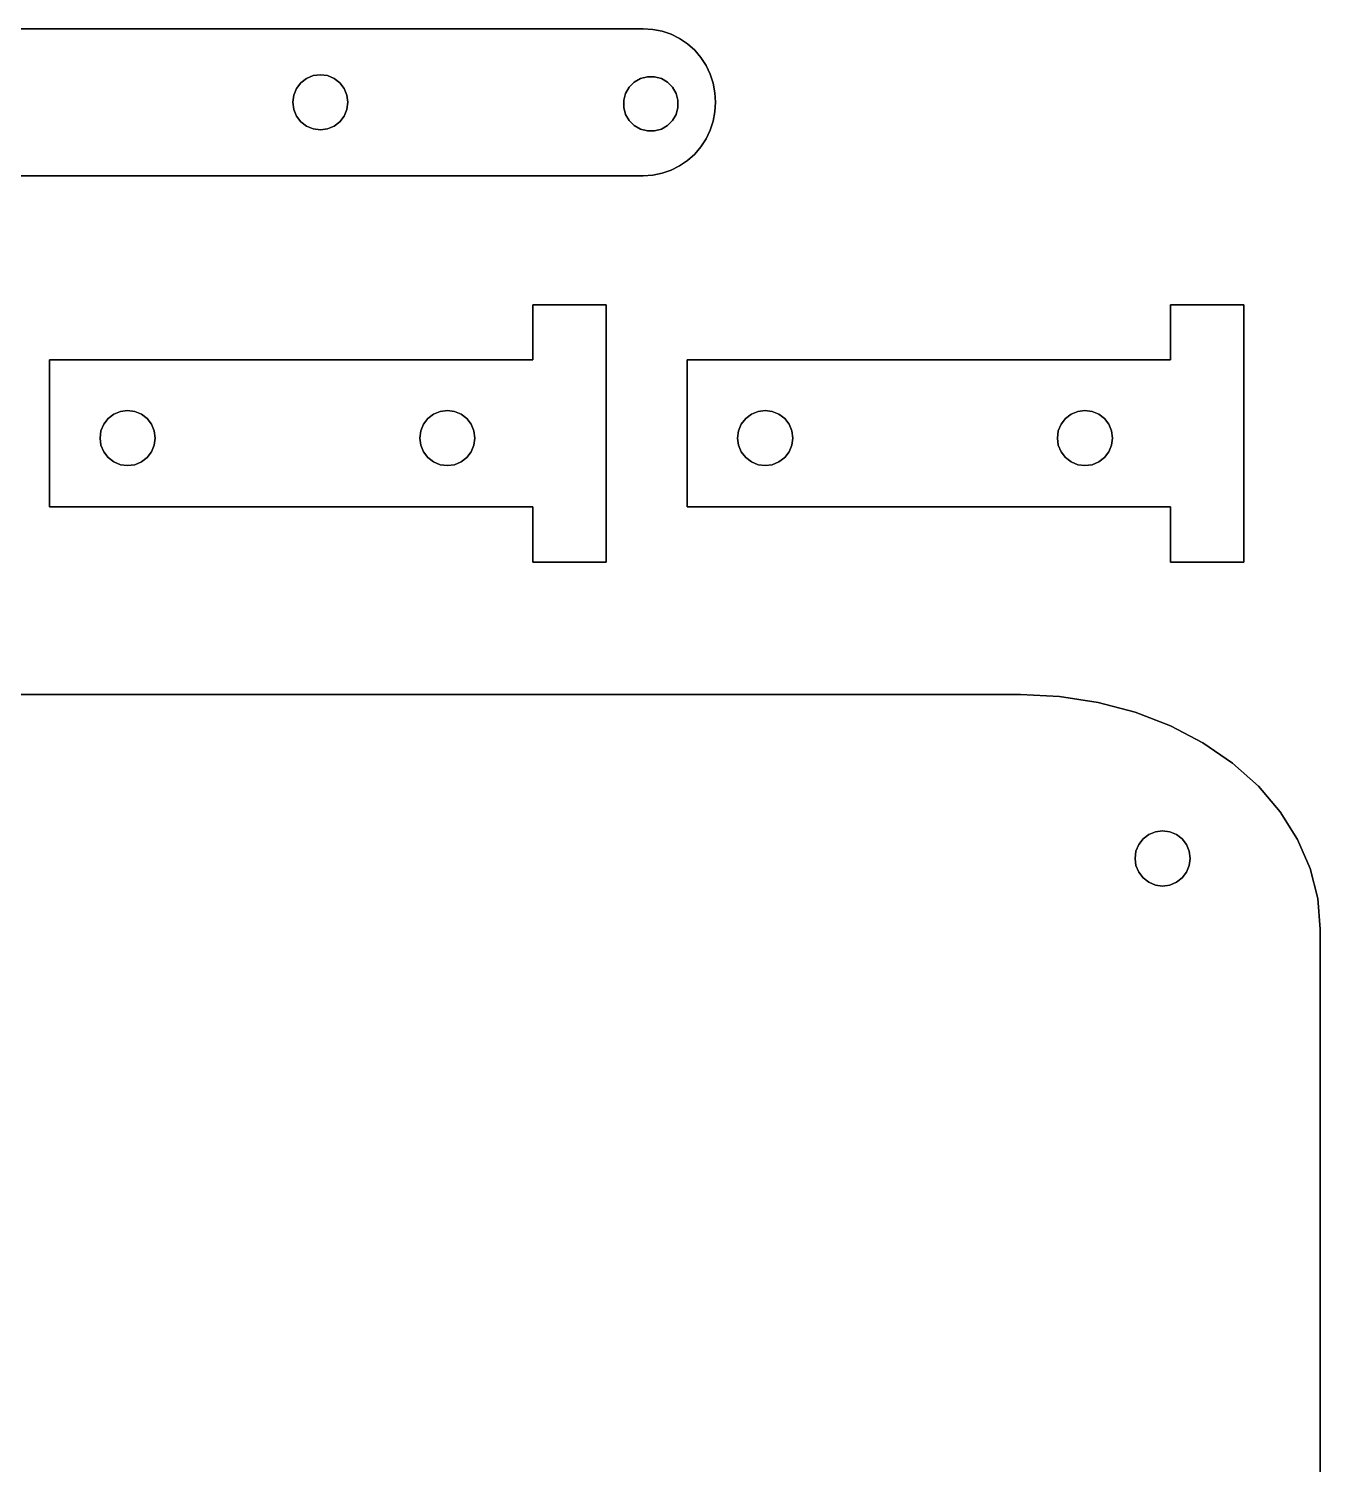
# Model space of a CAD drawing. Header units: metres. Extents: x -153 to 0, y 0 to 287.
# Drawn here: x -70.4 to -0.1, y 208.6 to 286.7 of the extents above; entities that cross this region are included whole.
import ezdxf

# ---------------------------------------------------------------- set-up
doc = ezdxf.new("R2010")
doc.units = ezdxf.units.M

msp = doc.modelspace()

# ---------------------------------------------------------------- linework, layer by layer
at = {"layer": 'Group#15'}
for points in [[(-8.285, 268.677, 0.199), (-8.285, 271.677, 0.199), (-4.285, 271.677, 0.199), (-4.285, 257.677, 0.199), (-8.285, 257.677, 0.199), (-8.285, 260.677, 0.199), (-34.585, 260.677, 0.199), (-34.585, 268.677, 0.199), (-8.285, 268.677, 0.199)], [(-8.285, 271.677, 3.199), (-8.285, 268.677, 3.199), (-34.585, 268.677, 3.199), (-34.585, 260.677, 3.199), (-8.285, 260.677, 3.199), (-8.285, 257.677, 3.199), (-4.285, 257.677, 3.199), (-4.285, 271.677, 3.199), (-8.285, 271.677, 3.199)], [(-8.285, 271.677, 3.199), (-4.285, 271.677, 3.199), (-4.285, 271.677, 0.199), (-8.285, 271.677, 0.199), (-8.285, 271.677, 3.199)], [(-8.285, 271.677, 0.199), (-8.285, 268.677, 0.199), (-8.285, 268.677, 3.199), (-8.285, 271.677, 3.199), (-8.285, 271.677, 0.199)], [(-4.285, 271.677, 3.199), (-4.285, 257.677, 3.199), (-4.285, 257.677, 0.199), (-4.285, 271.677, 0.199), (-4.285, 271.677, 3.199)], [(-8.285, 268.677, 3.199), (-8.285, 268.677, 0.199), (-34.585, 268.677, 0.199), (-34.585, 268.677, 3.199), (-8.285, 268.677, 3.199)], [(-34.585, 260.677, 3.199), (-34.585, 268.677, 3.199), (-34.585, 268.677, 0.199), (-34.585, 260.677, 0.199), (-34.585, 260.677, 3.199)], [(-30.723, 262.978, 0.199), (-30.335, 262.927, 0.199), (-29.947, 262.978, 0.199), (-29.585, 263.128, 0.199), (-29.274, 263.366, 0.199), (-29.036, 263.677, 0.199), (-28.886, 264.039, 0.199), (-28.835, 264.427, 0.199), (-28.886, 264.815, 0.199), (-29.036, 265.177, 0.199), (-29.274, 265.487, 0.199), (-29.585, 265.726, 0.199), (-29.947, 265.876, 0.199), (-30.335, 265.927, 0.199), (-30.723, 265.876, 0.199), (-31.085, 265.726, 0.199), (-31.395, 265.487, 0.199), (-31.634, 265.177, 0.199), (-31.784, 264.815, 0.199), (-31.835, 264.427, 0.199), (-31.784, 264.039, 0.199), (-31.634, 263.677, 0.199), (-31.395, 263.366, 0.199), (-31.085, 263.128, 0.199), (-30.723, 262.978, 0.199)], [(-30.335, 262.927, 3.199), (-30.723, 262.978, 3.199), (-31.085, 263.128, 3.199), (-31.395, 263.366, 3.199), (-31.634, 263.677, 3.199), (-31.784, 264.039, 3.199), (-31.835, 264.427, 3.199), (-31.784, 264.815, 3.199), (-31.634, 265.177, 3.199), (-31.395, 265.487, 3.199), (-31.085, 265.726, 3.199), (-30.723, 265.876, 3.199), (-30.335, 265.927, 3.199), (-29.947, 265.876, 3.199), (-29.585, 265.726, 3.199), (-29.274, 265.487, 3.199), (-29.036, 265.177, 3.199), (-28.886, 264.815, 3.199), (-28.835, 264.427, 3.199), (-28.886, 264.039, 3.199), (-29.036, 263.677, 3.199), (-29.274, 263.366, 3.199), (-29.585, 263.128, 3.199), (-29.947, 262.978, 3.199), (-30.335, 262.927, 3.199)], [(-31.395, 265.487, 0.199), (-31.085, 265.726, 0.199), (-31.085, 265.726, 3.199), (-31.395, 265.487, 3.199), (-31.395, 265.487, 0.199)], [(-31.085, 265.726, 0.199), (-30.723, 265.876, 0.199), (-30.723, 265.876, 3.199), (-31.085, 265.726, 3.199), (-31.085, 265.726, 0.199)], [(-30.723, 265.876, 0.199), (-30.335, 265.927, 0.199), (-30.335, 265.927, 3.199), (-30.723, 265.876, 3.199), (-30.723, 265.876, 0.199)], [(-30.335, 265.927, 0.199), (-29.947, 265.876, 0.199), (-29.947, 265.876, 3.199), (-30.335, 265.927, 3.199), (-30.335, 265.927, 0.199)], [(-29.947, 265.876, 0.199), (-29.585, 265.726, 0.199), (-29.585, 265.726, 3.199), (-29.947, 265.876, 3.199), (-29.947, 265.876, 0.199)], [(-29.585, 265.726, 0.199), (-29.274, 265.487, 0.199), (-29.274, 265.487, 3.199), (-29.585, 265.726, 3.199), (-29.585, 265.726, 0.199)], [(-11.435, 264.427, 0.199), (-11.486, 264.815, 0.199), (-11.636, 265.177, 0.199), (-11.874, 265.487, 0.199), (-12.185, 265.726, 0.199), (-12.547, 265.876, 0.199), (-12.935, 265.927, 0.199), (-13.323, 265.876, 0.199), (-13.685, 265.726, 0.199), (-13.995, 265.487, 0.199), (-14.234, 265.177, 0.199), (-14.384, 264.815, 0.199), (-14.435, 264.427, 0.199), (-14.384, 264.039, 0.199), (-14.234, 263.677, 0.199), (-13.995, 263.366, 0.199), (-13.685, 263.128, 0.199), (-13.323, 262.978, 0.199), (-12.935, 262.927, 0.199), (-12.547, 262.978, 0.199), (-12.185, 263.128, 0.199), (-11.874, 263.366, 0.199), (-11.636, 263.677, 0.199), (-11.486, 264.039, 0.199), (-11.435, 264.427, 0.199)], [(-11.486, 264.815, 3.199), (-11.435, 264.427, 3.199), (-11.486, 264.039, 3.199), (-11.636, 263.677, 3.199), (-11.874, 263.366, 3.199), (-12.185, 263.128, 3.199), (-12.547, 262.978, 3.199), (-12.935, 262.927, 3.199), (-13.323, 262.978, 3.199), (-13.685, 263.128, 3.199), (-13.995, 263.366, 3.199), (-14.234, 263.677, 3.199), (-14.384, 264.039, 3.199), (-14.435, 264.427, 3.199), (-14.384, 264.815, 3.199), (-14.234, 265.177, 3.199), (-13.995, 265.487, 3.199), (-13.685, 265.726, 3.199), (-13.323, 265.876, 3.199), (-12.935, 265.927, 3.199), (-12.547, 265.876, 3.199), (-12.185, 265.726, 3.199), (-11.874, 265.487, 3.199), (-11.636, 265.177, 3.199), (-11.486, 264.815, 3.199)], [(-13.995, 265.487, 0.199), (-13.685, 265.726, 0.199), (-13.685, 265.726, 3.199), (-13.995, 265.487, 3.199), (-13.995, 265.487, 0.199)], [(-13.685, 265.726, 0.199), (-13.323, 265.876, 0.199), (-13.323, 265.876, 3.199), (-13.685, 265.726, 3.199), (-13.685, 265.726, 0.199)], [(-13.323, 265.876, 0.199), (-12.935, 265.927, 0.199), (-12.935, 265.927, 3.199), (-13.323, 265.876, 3.199), (-13.323, 265.876, 0.199)], [(-12.935, 265.927, 0.199), (-12.547, 265.876, 0.199), (-12.547, 265.876, 3.199), (-12.935, 265.927, 3.199), (-12.935, 265.927, 0.199)], [(-12.547, 265.876, 0.199), (-12.185, 265.726, 0.199), (-12.185, 265.726, 3.199), (-12.547, 265.876, 3.199), (-12.547, 265.876, 0.199)], [(-12.185, 265.726, 0.199), (-11.874, 265.487, 0.199), (-11.874, 265.487, 3.199), (-12.185, 265.726, 3.199), (-12.185, 265.726, 0.199)], [(-31.835, 264.427, 0.199), (-31.784, 264.815, 0.199), (-31.784, 264.815, 3.199), (-31.835, 264.427, 3.199), (-31.835, 264.427, 0.199)], [(-31.784, 264.815, 0.199), (-31.634, 265.177, 0.199), (-31.634, 265.177, 3.199), (-31.784, 264.815, 3.199), (-31.784, 264.815, 0.199)], [(-31.634, 265.177, 0.199), (-31.395, 265.487, 0.199), (-31.395, 265.487, 3.199), (-31.634, 265.177, 3.199), (-31.634, 265.177, 0.199)], [(-29.274, 265.487, 0.199), (-29.036, 265.177, 0.199), (-29.036, 265.177, 3.199), (-29.274, 265.487, 3.199), (-29.274, 265.487, 0.199)], [(-29.036, 265.177, 0.199), (-28.886, 264.815, 0.199), (-28.886, 264.815, 3.199), (-29.036, 265.177, 3.199), (-29.036, 265.177, 0.199)], [(-28.886, 264.815, 0.199), (-28.835, 264.427, 0.199), (-28.835, 264.427, 3.199), (-28.886, 264.815, 3.199), (-28.886, 264.815, 0.199)], [(-14.435, 264.427, 0.199), (-14.384, 264.815, 0.199), (-14.384, 264.815, 3.199), (-14.435, 264.427, 3.199), (-14.435, 264.427, 0.199)], [(-14.384, 264.815, 0.199), (-14.234, 265.177, 0.199), (-14.234, 265.177, 3.199), (-14.384, 264.815, 3.199), (-14.384, 264.815, 0.199)], [(-14.234, 265.177, 0.199), (-13.995, 265.487, 0.199), (-13.995, 265.487, 3.199), (-14.234, 265.177, 3.199), (-14.234, 265.177, 0.199)], [(-11.874, 265.487, 0.199), (-11.636, 265.177, 0.199), (-11.636, 265.177, 3.199), (-11.874, 265.487, 3.199), (-11.874, 265.487, 0.199)], [(-11.636, 265.177, 0.199), (-11.486, 264.815, 0.199), (-11.486, 264.815, 3.199), (-11.636, 265.177, 3.199), (-11.636, 265.177, 0.199)], [(-11.486, 264.815, 0.199), (-11.435, 264.427, 0.199), (-11.435, 264.427, 3.199), (-11.486, 264.815, 3.199), (-11.486, 264.815, 0.199)], [(-31.784, 264.039, 0.199), (-31.835, 264.427, 0.199), (-31.835, 264.427, 3.199), (-31.784, 264.039, 3.199), (-31.784, 264.039, 0.199)], [(-31.634, 263.677, 0.199), (-31.784, 264.039, 0.199), (-31.784, 264.039, 3.199), (-31.634, 263.677, 3.199), (-31.634, 263.677, 0.199)], [(-28.886, 264.039, 0.199), (-29.036, 263.677, 0.199), (-29.036, 263.677, 3.199), (-28.886, 264.039, 3.199), (-28.886, 264.039, 0.199)], [(-28.835, 264.427, 0.199), (-28.886, 264.039, 0.199), (-28.886, 264.039, 3.199), (-28.835, 264.427, 3.199), (-28.835, 264.427, 0.199)], [(-14.384, 264.039, 0.199), (-14.435, 264.427, 0.199), (-14.435, 264.427, 3.199), (-14.384, 264.039, 3.199), (-14.384, 264.039, 0.199)], [(-14.234, 263.677, 0.199), (-14.384, 264.039, 0.199), (-14.384, 264.039, 3.199), (-14.234, 263.677, 3.199), (-14.234, 263.677, 0.199)], [(-11.486, 264.039, 0.199), (-11.636, 263.677, 0.199), (-11.636, 263.677, 3.199), (-11.486, 264.039, 3.199), (-11.486, 264.039, 0.199)], [(-11.435, 264.427, 0.199), (-11.486, 264.039, 0.199), (-11.486, 264.039, 3.199), (-11.435, 264.427, 3.199), (-11.435, 264.427, 0.199)], [(-31.395, 263.366, 0.199), (-31.634, 263.677, 0.199), (-31.634, 263.677, 3.199), (-31.395, 263.366, 3.199), (-31.395, 263.366, 0.199)], [(-31.085, 263.128, 0.199), (-31.395, 263.366, 0.199), (-31.395, 263.366, 3.199), (-31.085, 263.128, 3.199), (-31.085, 263.128, 0.199)], [(-29.274, 263.366, 0.199), (-29.585, 263.128, 0.199), (-29.585, 263.128, 3.199), (-29.274, 263.366, 3.199), (-29.274, 263.366, 0.199)], [(-29.036, 263.677, 0.199), (-29.274, 263.366, 0.199), (-29.274, 263.366, 3.199), (-29.036, 263.677, 3.199), (-29.036, 263.677, 0.199)], [(-13.995, 263.366, 0.199), (-14.234, 263.677, 0.199), (-14.234, 263.677, 3.199), (-13.995, 263.366, 3.199), (-13.995, 263.366, 0.199)], [(-13.685, 263.128, 0.199), (-13.995, 263.366, 0.199), (-13.995, 263.366, 3.199), (-13.685, 263.128, 3.199), (-13.685, 263.128, 0.199)], [(-11.874, 263.366, 0.199), (-12.185, 263.128, 0.199), (-12.185, 263.128, 3.199), (-11.874, 263.366, 3.199), (-11.874, 263.366, 0.199)], [(-11.636, 263.677, 0.199), (-11.874, 263.366, 0.199), (-11.874, 263.366, 3.199), (-11.636, 263.677, 3.199), (-11.636, 263.677, 0.199)], [(-30.723, 262.978, 0.199), (-31.085, 263.128, 0.199), (-31.085, 263.128, 3.199), (-30.723, 262.978, 3.199), (-30.723, 262.978, 0.199)], [(-30.335, 262.927, 0.199), (-30.723, 262.978, 0.199), (-30.723, 262.978, 3.199), (-30.335, 262.927, 3.199), (-30.335, 262.927, 0.199)], [(-29.947, 262.978, 0.199), (-30.335, 262.927, 0.199), (-30.335, 262.927, 3.199), (-29.947, 262.978, 3.199), (-29.947, 262.978, 0.199)], [(-29.585, 263.128, 0.199), (-29.947, 262.978, 0.199), (-29.947, 262.978, 3.199), (-29.585, 263.128, 3.199), (-29.585, 263.128, 0.199)], [(-13.323, 262.978, 0.199), (-13.685, 263.128, 0.199), (-13.685, 263.128, 3.199), (-13.323, 262.978, 3.199), (-13.323, 262.978, 0.199)], [(-12.935, 262.927, 0.199), (-13.323, 262.978, 0.199), (-13.323, 262.978, 3.199), (-12.935, 262.927, 3.199), (-12.935, 262.927, 0.199)], [(-12.547, 262.978, 0.199), (-12.935, 262.927, 0.199), (-12.935, 262.927, 3.199), (-12.547, 262.978, 3.199), (-12.547, 262.978, 0.199)], [(-12.185, 263.128, 0.199), (-12.547, 262.978, 0.199), (-12.547, 262.978, 3.199), (-12.185, 263.128, 3.199), (-12.185, 263.128, 0.199)], [(-8.285, 260.677, 0.199), (-8.285, 260.677, 3.199), (-34.585, 260.677, 3.199), (-34.585, 260.677, 0.199), (-8.285, 260.677, 0.199)], [(-8.285, 257.677, 3.199), (-8.285, 260.677, 3.199), (-8.285, 260.677, 0.199), (-8.285, 257.677, 0.199), (-8.285, 257.677, 3.199)], [(-4.285, 257.677, 3.199), (-8.285, 257.677, 3.199), (-8.285, 257.677, 0.199), (-4.285, 257.677, 0.199), (-4.285, 257.677, 3.199)]]:
    msp.add_polyline3d(points, dxfattribs=at)
at = {"layer": 'Group#16'}
for points in [[(-42.981, 268.677, 0.199), (-42.981, 271.677, 0.199), (-38.981, 271.677, 0.199), (-38.981, 257.677, 0.199), (-42.981, 257.677, 0.199), (-42.981, 260.677, 0.199), (-69.281, 260.677, 0.199), (-69.281, 268.677, 0.199), (-42.981, 268.677, 0.199)], [(-42.981, 271.677, 3.199), (-42.981, 268.677, 3.199), (-69.281, 268.677, 3.199), (-69.281, 260.677, 3.199), (-42.981, 260.677, 3.199), (-42.981, 257.677, 3.199), (-38.981, 257.677, 3.199), (-38.981, 271.677, 3.199), (-42.981, 271.677, 3.199)], [(-42.981, 271.677, 3.199), (-38.981, 271.677, 3.199), (-38.981, 271.677, 0.199), (-42.981, 271.677, 0.199), (-42.981, 271.677, 3.199)], [(-42.981, 271.677, 0.199), (-42.981, 268.677, 0.199), (-42.981, 268.677, 3.199), (-42.981, 271.677, 3.199), (-42.981, 271.677, 0.199)], [(-38.981, 271.677, 3.199), (-38.981, 257.677, 3.199), (-38.981, 257.677, 0.199), (-38.981, 271.677, 0.199), (-38.981, 271.677, 3.199)], [(-42.981, 268.677, 3.199), (-42.981, 268.677, 0.199), (-69.281, 268.677, 0.199), (-69.281, 268.677, 3.199), (-42.981, 268.677, 3.199)], [(-69.281, 260.677, 3.199), (-69.281, 268.677, 3.199), (-69.281, 268.677, 0.199), (-69.281, 260.677, 0.199), (-69.281, 260.677, 3.199)], [(-65.419, 262.978, 0.199), (-65.031, 262.927, 0.199), (-64.643, 262.978, 0.199), (-64.281, 263.128, 0.199), (-63.971, 263.366, 0.199), (-63.732, 263.677, 0.199), (-63.582, 264.039, 0.199), (-63.531, 264.427, 0.199), (-63.582, 264.815, 0.199), (-63.732, 265.177, 0.199), (-63.971, 265.487, 0.199), (-64.281, 265.726, 0.199), (-64.643, 265.876, 0.199), (-65.031, 265.927, 0.199), (-65.419, 265.876, 0.199), (-65.781, 265.726, 0.199), (-66.092, 265.487, 0.199), (-66.33, 265.177, 0.199), (-66.48, 264.815, 0.199), (-66.531, 264.427, 0.199), (-66.48, 264.039, 0.199), (-66.33, 263.677, 0.199), (-66.092, 263.366, 0.199), (-65.781, 263.128, 0.199), (-65.419, 262.978, 0.199)], [(-65.031, 262.927, 3.199), (-65.419, 262.978, 3.199), (-65.781, 263.128, 3.199), (-66.092, 263.366, 3.199), (-66.33, 263.677, 3.199), (-66.48, 264.039, 3.199), (-66.531, 264.427, 3.199), (-66.48, 264.815, 3.199), (-66.33, 265.177, 3.199), (-66.092, 265.487, 3.199), (-65.781, 265.726, 3.199), (-65.419, 265.876, 3.199), (-65.031, 265.927, 3.199), (-64.643, 265.876, 3.199), (-64.281, 265.726, 3.199), (-63.971, 265.487, 3.199), (-63.732, 265.177, 3.199), (-63.582, 264.815, 3.199), (-63.531, 264.427, 3.199), (-63.582, 264.039, 3.199), (-63.732, 263.677, 3.199), (-63.971, 263.366, 3.199), (-64.281, 263.128, 3.199), (-64.643, 262.978, 3.199), (-65.031, 262.927, 3.199)], [(-66.092, 265.487, 0.199), (-65.781, 265.726, 0.199), (-65.781, 265.726, 3.199), (-66.092, 265.487, 3.199), (-66.092, 265.487, 0.199)], [(-65.781, 265.726, 0.199), (-65.419, 265.876, 0.199), (-65.419, 265.876, 3.199), (-65.781, 265.726, 3.199), (-65.781, 265.726, 0.199)], [(-65.419, 265.876, 0.199), (-65.031, 265.927, 0.199), (-65.031, 265.927, 3.199), (-65.419, 265.876, 3.199), (-65.419, 265.876, 0.199)], [(-65.031, 265.927, 0.199), (-64.643, 265.876, 0.199), (-64.643, 265.876, 3.199), (-65.031, 265.927, 3.199), (-65.031, 265.927, 0.199)], [(-64.643, 265.876, 0.199), (-64.281, 265.726, 0.199), (-64.281, 265.726, 3.199), (-64.643, 265.876, 3.199), (-64.643, 265.876, 0.199)], [(-64.281, 265.726, 0.199), (-63.971, 265.487, 0.199), (-63.971, 265.487, 3.199), (-64.281, 265.726, 3.199), (-64.281, 265.726, 0.199)], [(-46.131, 264.427, 0.199), (-46.182, 264.815, 0.199), (-46.332, 265.177, 0.199), (-46.571, 265.487, 0.199), (-46.881, 265.726, 0.199), (-47.243, 265.876, 0.199), (-47.631, 265.927, 0.199), (-48.019, 265.876, 0.199), (-48.381, 265.726, 0.199), (-48.692, 265.487, 0.199), (-48.93, 265.177, 0.199), (-49.08, 264.815, 0.199), (-49.131, 264.427, 0.199), (-49.08, 264.039, 0.199), (-48.93, 263.677, 0.199), (-48.692, 263.366, 0.199), (-48.381, 263.128, 0.199), (-48.019, 262.978, 0.199), (-47.631, 262.927, 0.199), (-47.243, 262.978, 0.199), (-46.881, 263.128, 0.199), (-46.571, 263.366, 0.199), (-46.332, 263.677, 0.199), (-46.182, 264.039, 0.199), (-46.131, 264.427, 0.199)], [(-46.182, 264.815, 3.199), (-46.131, 264.427, 3.199), (-46.182, 264.039, 3.199), (-46.332, 263.677, 3.199), (-46.571, 263.366, 3.199), (-46.881, 263.128, 3.199), (-47.243, 262.978, 3.199), (-47.631, 262.927, 3.199), (-48.019, 262.978, 3.199), (-48.381, 263.128, 3.199), (-48.692, 263.366, 3.199), (-48.93, 263.677, 3.199), (-49.08, 264.039, 3.199), (-49.131, 264.427, 3.199), (-49.08, 264.815, 3.199), (-48.93, 265.177, 3.199), (-48.692, 265.487, 3.199), (-48.381, 265.726, 3.199), (-48.019, 265.876, 3.199), (-47.631, 265.927, 3.199), (-47.243, 265.876, 3.199), (-46.881, 265.726, 3.199), (-46.571, 265.487, 3.199), (-46.332, 265.177, 3.199), (-46.182, 264.815, 3.199)], [(-48.692, 265.487, 0.199), (-48.381, 265.726, 0.199), (-48.381, 265.726, 3.199), (-48.692, 265.487, 3.199), (-48.692, 265.487, 0.199)], [(-48.381, 265.726, 0.199), (-48.019, 265.876, 0.199), (-48.019, 265.876, 3.199), (-48.381, 265.726, 3.199), (-48.381, 265.726, 0.199)], [(-48.019, 265.876, 0.199), (-47.631, 265.927, 0.199), (-47.631, 265.927, 3.199), (-48.019, 265.876, 3.199), (-48.019, 265.876, 0.199)], [(-47.631, 265.927, 0.199), (-47.243, 265.876, 0.199), (-47.243, 265.876, 3.199), (-47.631, 265.927, 3.199), (-47.631, 265.927, 0.199)], [(-47.243, 265.876, 0.199), (-46.881, 265.726, 0.199), (-46.881, 265.726, 3.199), (-47.243, 265.876, 3.199), (-47.243, 265.876, 0.199)], [(-46.881, 265.726, 0.199), (-46.571, 265.487, 0.199), (-46.571, 265.487, 3.199), (-46.881, 265.726, 3.199), (-46.881, 265.726, 0.199)], [(-66.531, 264.427, 0.199), (-66.48, 264.815, 0.199), (-66.48, 264.815, 3.199), (-66.531, 264.427, 3.199), (-66.531, 264.427, 0.199)], [(-66.48, 264.815, 0.199), (-66.33, 265.177, 0.199), (-66.33, 265.177, 3.199), (-66.48, 264.815, 3.199), (-66.48, 264.815, 0.199)], [(-66.33, 265.177, 0.199), (-66.092, 265.487, 0.199), (-66.092, 265.487, 3.199), (-66.33, 265.177, 3.199), (-66.33, 265.177, 0.199)], [(-63.971, 265.487, 0.199), (-63.732, 265.177, 0.199), (-63.732, 265.177, 3.199), (-63.971, 265.487, 3.199), (-63.971, 265.487, 0.199)], [(-63.732, 265.177, 0.199), (-63.582, 264.815, 0.199), (-63.582, 264.815, 3.199), (-63.732, 265.177, 3.199), (-63.732, 265.177, 0.199)], [(-63.582, 264.815, 0.199), (-63.531, 264.427, 0.199), (-63.531, 264.427, 3.199), (-63.582, 264.815, 3.199), (-63.582, 264.815, 0.199)], [(-49.131, 264.427, 0.199), (-49.08, 264.815, 0.199), (-49.08, 264.815, 3.199), (-49.131, 264.427, 3.199), (-49.131, 264.427, 0.199)], [(-49.08, 264.815, 0.199), (-48.93, 265.177, 0.199), (-48.93, 265.177, 3.199), (-49.08, 264.815, 3.199), (-49.08, 264.815, 0.199)], [(-48.93, 265.177, 0.199), (-48.692, 265.487, 0.199), (-48.692, 265.487, 3.199), (-48.93, 265.177, 3.199), (-48.93, 265.177, 0.199)], [(-46.571, 265.487, 0.199), (-46.332, 265.177, 0.199), (-46.332, 265.177, 3.199), (-46.571, 265.487, 3.199), (-46.571, 265.487, 0.199)], [(-46.332, 265.177, 0.199), (-46.182, 264.815, 0.199), (-46.182, 264.815, 3.199), (-46.332, 265.177, 3.199), (-46.332, 265.177, 0.199)], [(-46.182, 264.815, 0.199), (-46.131, 264.427, 0.199), (-46.131, 264.427, 3.199), (-46.182, 264.815, 3.199), (-46.182, 264.815, 0.199)], [(-66.48, 264.039, 0.199), (-66.531, 264.427, 0.199), (-66.531, 264.427, 3.199), (-66.48, 264.039, 3.199), (-66.48, 264.039, 0.199)], [(-66.33, 263.677, 0.199), (-66.48, 264.039, 0.199), (-66.48, 264.039, 3.199), (-66.33, 263.677, 3.199), (-66.33, 263.677, 0.199)], [(-63.582, 264.039, 0.199), (-63.732, 263.677, 0.199), (-63.732, 263.677, 3.199), (-63.582, 264.039, 3.199), (-63.582, 264.039, 0.199)], [(-63.531, 264.427, 0.199), (-63.582, 264.039, 0.199), (-63.582, 264.039, 3.199), (-63.531, 264.427, 3.199), (-63.531, 264.427, 0.199)], [(-49.08, 264.039, 0.199), (-49.131, 264.427, 0.199), (-49.131, 264.427, 3.199), (-49.08, 264.039, 3.199), (-49.08, 264.039, 0.199)], [(-48.93, 263.677, 0.199), (-49.08, 264.039, 0.199), (-49.08, 264.039, 3.199), (-48.93, 263.677, 3.199), (-48.93, 263.677, 0.199)], [(-46.182, 264.039, 0.199), (-46.332, 263.677, 0.199), (-46.332, 263.677, 3.199), (-46.182, 264.039, 3.199), (-46.182, 264.039, 0.199)], [(-46.131, 264.427, 0.199), (-46.182, 264.039, 0.199), (-46.182, 264.039, 3.199), (-46.131, 264.427, 3.199), (-46.131, 264.427, 0.199)], [(-66.092, 263.366, 0.199), (-66.33, 263.677, 0.199), (-66.33, 263.677, 3.199), (-66.092, 263.366, 3.199), (-66.092, 263.366, 0.199)], [(-65.781, 263.128, 0.199), (-66.092, 263.366, 0.199), (-66.092, 263.366, 3.199), (-65.781, 263.128, 3.199), (-65.781, 263.128, 0.199)], [(-63.971, 263.366, 0.199), (-64.281, 263.128, 0.199), (-64.281, 263.128, 3.199), (-63.971, 263.366, 3.199), (-63.971, 263.366, 0.199)], [(-63.732, 263.677, 0.199), (-63.971, 263.366, 0.199), (-63.971, 263.366, 3.199), (-63.732, 263.677, 3.199), (-63.732, 263.677, 0.199)], [(-48.692, 263.366, 0.199), (-48.93, 263.677, 0.199), (-48.93, 263.677, 3.199), (-48.692, 263.366, 3.199), (-48.692, 263.366, 0.199)], [(-48.381, 263.128, 0.199), (-48.692, 263.366, 0.199), (-48.692, 263.366, 3.199), (-48.381, 263.128, 3.199), (-48.381, 263.128, 0.199)], [(-46.571, 263.366, 0.199), (-46.881, 263.128, 0.199), (-46.881, 263.128, 3.199), (-46.571, 263.366, 3.199), (-46.571, 263.366, 0.199)], [(-46.332, 263.677, 0.199), (-46.571, 263.366, 0.199), (-46.571, 263.366, 3.199), (-46.332, 263.677, 3.199), (-46.332, 263.677, 0.199)], [(-65.419, 262.978, 0.199), (-65.781, 263.128, 0.199), (-65.781, 263.128, 3.199), (-65.419, 262.978, 3.199), (-65.419, 262.978, 0.199)], [(-65.031, 262.927, 0.199), (-65.419, 262.978, 0.199), (-65.419, 262.978, 3.199), (-65.031, 262.927, 3.199), (-65.031, 262.927, 0.199)], [(-64.643, 262.978, 0.199), (-65.031, 262.927, 0.199), (-65.031, 262.927, 3.199), (-64.643, 262.978, 3.199), (-64.643, 262.978, 0.199)], [(-64.281, 263.128, 0.199), (-64.643, 262.978, 0.199), (-64.643, 262.978, 3.199), (-64.281, 263.128, 3.199), (-64.281, 263.128, 0.199)], [(-48.019, 262.978, 0.199), (-48.381, 263.128, 0.199), (-48.381, 263.128, 3.199), (-48.019, 262.978, 3.199), (-48.019, 262.978, 0.199)], [(-47.631, 262.927, 0.199), (-48.019, 262.978, 0.199), (-48.019, 262.978, 3.199), (-47.631, 262.927, 3.199), (-47.631, 262.927, 0.199)], [(-47.243, 262.978, 0.199), (-47.631, 262.927, 0.199), (-47.631, 262.927, 3.199), (-47.243, 262.978, 3.199), (-47.243, 262.978, 0.199)], [(-46.881, 263.128, 0.199), (-47.243, 262.978, 0.199), (-47.243, 262.978, 3.199), (-46.881, 263.128, 3.199), (-46.881, 263.128, 0.199)], [(-42.981, 260.677, 0.199), (-42.981, 260.677, 3.199), (-69.281, 260.677, 3.199), (-69.281, 260.677, 0.199), (-42.981, 260.677, 0.199)], [(-42.981, 257.677, 3.199), (-42.981, 260.677, 3.199), (-42.981, 260.677, 0.199), (-42.981, 257.677, 0.199), (-42.981, 257.677, 3.199)], [(-38.981, 257.677, 3.199), (-42.981, 257.677, 3.199), (-42.981, 257.677, 0.199), (-38.981, 257.677, 0.199), (-38.981, 257.677, 3.199)]]:
    msp.add_polyline3d(points, dxfattribs=at)
at = {"layer": 'Group#17'}
for points in [[(-109.108, 286.7, 0.199), (-36.976, 286.7, 0.199), (-36.457, 286.666, 0.199), (-35.947, 286.564, 0.199), (-35.455, 286.395, 0.199), (-34.99, 286.162, 0.199), (-34.559, 285.871, 0.199), (-34.171, 285.525, 0.199), (-33.831, 285.131, 0.199), (-33.547, 284.695, 0.199), (-33.322, 284.226, 0.199), (-33.162, 283.731, 0.199), (-33.068, 283.22, 0.199), (-33.042, 282.7, 0.199), (-33.068, 282.181, 0.199), (-33.162, 281.669, 0.199), (-33.322, 281.175, 0.199), (-33.547, 280.706, 0.199), (-33.831, 280.27, 0.199), (-34.171, 279.876, 0.199), (-34.559, 279.53, 0.199), (-34.99, 279.239, 0.199), (-35.455, 279.006, 0.199), (-35.947, 278.837, 0.199), (-36.457, 278.735, 0.199)], [(-36.976, 278.7, 3.199), (-36.457, 278.735, 3.199), (-35.947, 278.837, 3.199), (-35.455, 279.006, 3.199), (-34.99, 279.239, 3.199), (-34.559, 279.53, 3.199), (-34.171, 279.876, 3.199), (-33.831, 280.27, 3.199), (-33.547, 280.706, 3.199), (-33.322, 281.175, 3.199), (-33.162, 281.669, 3.199), (-33.068, 282.181, 3.199), (-33.042, 282.7, 3.199), (-33.068, 283.22, 3.199), (-33.162, 283.731, 3.199), (-33.322, 284.226, 3.199), (-33.547, 284.695, 3.199), (-33.831, 285.131, 3.199), (-34.171, 285.525, 3.199), (-34.559, 285.871, 3.199), (-34.99, 286.162, 3.199), (-35.455, 286.395, 3.199), (-35.947, 286.564, 3.199), (-36.457, 286.666, 3.199), (-36.976, 286.7, 3.199), (-109.108, 286.7, 3.199)], [(-36.976, 286.7, 0.199), (-109.108, 286.7, 0.199), (-109.108, 286.7, 3.199), (-36.976, 286.7, 3.199), (-36.976, 286.7, 0.199)], [(-36.457, 286.666, 0.199), (-36.976, 286.7, 0.199), (-36.976, 286.7, 3.199), (-36.457, 286.666, 3.199), (-36.457, 286.666, 0.199)], [(-35.947, 286.564, 0.199), (-36.457, 286.666, 0.199), (-36.457, 286.666, 3.199), (-35.947, 286.564, 3.199), (-35.947, 286.564, 0.199)], [(-35.455, 286.395, 0.199), (-35.947, 286.564, 0.199), (-35.947, 286.564, 3.199), (-35.455, 286.395, 3.199), (-35.455, 286.395, 0.199)], [(-34.99, 286.162, 0.199), (-35.455, 286.395, 0.199), (-35.455, 286.395, 3.199), (-34.99, 286.162, 3.199), (-34.99, 286.162, 0.199)], [(-34.559, 285.871, 0.199), (-34.99, 286.162, 0.199), (-34.99, 286.162, 3.199), (-34.559, 285.871, 3.199), (-34.559, 285.871, 0.199)], [(-34.171, 285.525, 0.199), (-34.559, 285.871, 0.199), (-34.559, 285.871, 3.199), (-34.171, 285.525, 3.199), (-34.171, 285.525, 0.199)], [(-33.831, 285.131, 0.199), (-34.171, 285.525, 0.199), (-34.171, 285.525, 3.199), (-33.831, 285.131, 3.199), (-33.831, 285.131, 0.199)], [(-33.547, 284.695, 0.199), (-33.831, 285.131, 0.199), (-33.831, 285.131, 3.199), (-33.547, 284.695, 3.199), (-33.547, 284.695, 0.199)], [(-33.322, 284.226, 0.199), (-33.547, 284.695, 0.199), (-33.547, 284.695, 3.199), (-33.322, 284.226, 3.199), (-33.322, 284.226, 0.199)], [(-55.991, 283.089, 0.199), (-56.042, 282.7, 0.199), (-55.991, 282.312, 0.199), (-55.841, 281.95, 0.199), (-55.603, 281.64, 0.199), (-55.292, 281.401, 0.199), (-54.93, 281.252, 0.199), (-54.542, 281.2, 0.199), (-54.154, 281.252, 0.199), (-53.792, 281.401, 0.199), (-53.481, 281.64, 0.199), (-53.243, 281.95, 0.199), (-53.093, 282.312, 0.199), (-53.042, 282.7, 0.199), (-53.093, 283.089, 0.199), (-53.243, 283.45, 0.199), (-53.481, 283.761, 0.199), (-53.792, 283.999, 0.199), (-54.154, 284.149, 0.199), (-54.542, 284.2, 0.199), (-54.93, 284.149, 0.199), (-55.292, 283.999, 0.199), (-55.603, 283.761, 0.199), (-55.841, 283.45, 0.199), (-55.991, 283.089, 0.199)], [(-56.042, 282.7, 3.199), (-55.991, 283.089, 3.199), (-55.841, 283.45, 3.199), (-55.603, 283.761, 3.199), (-55.292, 283.999, 3.199), (-54.93, 284.149, 3.199), (-54.542, 284.2, 3.199), (-54.154, 284.149, 3.199), (-53.792, 283.999, 3.199), (-53.481, 283.761, 3.199), (-53.243, 283.45, 3.199), (-53.093, 283.089, 3.199), (-53.042, 282.7, 3.199), (-53.093, 282.312, 3.199), (-53.243, 281.95, 3.199), (-53.481, 281.64, 3.199), (-53.792, 281.401, 3.199), (-54.154, 281.252, 3.199), (-54.542, 281.2, 3.199), (-54.93, 281.252, 3.199), (-55.292, 281.401, 3.199), (-55.603, 281.64, 3.199), (-55.841, 281.95, 3.199), (-55.991, 282.312, 3.199), (-56.042, 282.7, 3.199)], [(-55.841, 283.45, 0.199), (-55.603, 283.761, 0.199), (-55.603, 283.761, 3.199), (-55.841, 283.45, 3.199), (-55.841, 283.45, 0.199)], [(-55.603, 283.761, 0.199), (-55.292, 283.999, 0.199), (-55.292, 283.999, 3.199), (-55.603, 283.761, 3.199), (-55.603, 283.761, 0.199)], [(-55.292, 283.999, 0.199), (-54.93, 284.149, 0.199), (-54.93, 284.149, 3.199), (-55.292, 283.999, 3.199), (-55.292, 283.999, 0.199)], [(-54.93, 284.149, 0.199), (-54.542, 284.2, 0.199), (-54.542, 284.2, 3.199), (-54.93, 284.149, 3.199), (-54.93, 284.149, 0.199)], [(-54.542, 284.2, 0.199), (-54.154, 284.149, 0.199), (-54.154, 284.149, 3.199), (-54.542, 284.2, 3.199), (-54.542, 284.2, 0.199)], [(-54.154, 284.149, 0.199), (-53.792, 283.999, 0.199), (-53.792, 283.999, 3.199), (-54.154, 284.149, 3.199), (-54.154, 284.149, 0.199)], [(-53.792, 283.999, 0.199), (-53.481, 283.761, 0.199), (-53.481, 283.761, 3.199), (-53.792, 283.999, 3.199), (-53.792, 283.999, 0.199)], [(-53.481, 283.761, 0.199), (-53.243, 283.45, 0.199), (-53.243, 283.45, 3.199), (-53.481, 283.761, 3.199), (-53.481, 283.761, 0.199)], [(-35.18, 283.179, 0.176), (-35.374, 283.516, 0.176), (-35.649, 283.79, 0.176), (-35.985, 283.984, 0.176), (-36.36, 284.085, 0.176), (-36.748, 284.085, 0.176), (-37.123, 283.984, 0.176), (-37.459, 283.79, 0.176), (-37.734, 283.516, 0.176), (-37.928, 283.179, 0.176), (-38.029, 282.804, 0.176), (-38.029, 282.416, 0.176), (-37.928, 282.041, 0.176), (-37.734, 281.705, 0.176), (-37.459, 281.43, 0.176), (-37.123, 281.236, 0.176), (-36.748, 281.136, 0.176), (-36.36, 281.136, 0.176), (-35.985, 281.236, 0.176), (-35.649, 281.43, 0.176), (-35.374, 281.705, 0.176), (-35.18, 282.041, 0.176), (-35.08, 282.416, 0.176), (-35.08, 282.804, 0.176), (-35.18, 283.179, 0.176)], [(-35.374, 283.516, 3.176), (-35.18, 283.179, 3.176), (-35.08, 282.804, 3.176), (-35.08, 282.416, 3.176), (-35.18, 282.041, 3.176), (-35.374, 281.705, 3.176), (-35.649, 281.43, 3.176), (-35.985, 281.236, 3.176), (-36.36, 281.136, 3.176), (-36.748, 281.136, 3.176), (-37.123, 281.236, 3.176), (-37.459, 281.43, 3.176), (-37.734, 281.705, 3.176), (-37.928, 282.041, 3.176), (-38.029, 282.416, 3.176), (-38.029, 282.804, 3.176), (-37.928, 283.179, 3.176), (-37.734, 283.516, 3.176), (-37.459, 283.79, 3.176), (-37.123, 283.984, 3.176), (-36.748, 284.085, 3.176), (-36.36, 284.085, 3.176), (-35.985, 283.984, 3.176), (-35.649, 283.79, 3.176), (-35.374, 283.516, 3.176)], [(-37.459, 283.79, 3.176), (-37.734, 283.516, 3.176), (-37.734, 283.516, 0.176), (-37.459, 283.79, 0.176), (-37.459, 283.79, 3.176)], [(-37.123, 283.984, 3.176), (-37.459, 283.79, 3.176), (-37.459, 283.79, 0.176), (-37.123, 283.984, 0.176), (-37.123, 283.984, 3.176)], [(-36.748, 284.085, 3.176), (-37.123, 283.984, 3.176), (-37.123, 283.984, 0.176), (-36.748, 284.085, 0.176), (-36.748, 284.085, 3.176)], [(-36.36, 284.085, 3.176), (-36.748, 284.085, 3.176), (-36.748, 284.085, 0.176), (-36.36, 284.085, 0.176), (-36.36, 284.085, 3.176)], [(-35.985, 283.984, 3.176), (-36.36, 284.085, 3.176), (-36.36, 284.085, 0.176), (-35.985, 283.984, 0.176), (-35.985, 283.984, 3.176)], [(-35.649, 283.79, 3.176), (-35.985, 283.984, 3.176), (-35.985, 283.984, 0.176), (-35.649, 283.79, 0.176), (-35.649, 283.79, 3.176)], [(-35.374, 283.516, 3.176), (-35.649, 283.79, 3.176), (-35.649, 283.79, 0.176), (-35.374, 283.516, 0.176), (-35.374, 283.516, 3.176)], [(-33.162, 283.731, 0.199), (-33.322, 284.226, 0.199), (-33.322, 284.226, 3.199), (-33.162, 283.731, 3.199), (-33.162, 283.731, 0.199)], [(-33.068, 283.22, 0.199), (-33.162, 283.731, 0.199), (-33.162, 283.731, 3.199), (-33.068, 283.22, 3.199), (-33.068, 283.22, 0.199)], [(-56.042, 282.7, 0.199), (-55.991, 283.089, 0.199), (-55.991, 283.089, 3.199), (-56.042, 282.7, 3.199), (-56.042, 282.7, 0.199)], [(-55.991, 283.089, 0.199), (-55.841, 283.45, 0.199), (-55.841, 283.45, 3.199), (-55.991, 283.089, 3.199), (-55.991, 283.089, 0.199)], [(-53.243, 283.45, 0.199), (-53.093, 283.089, 0.199), (-53.093, 283.089, 3.199), (-53.243, 283.45, 3.199), (-53.243, 283.45, 0.199)], [(-53.093, 283.089, 0.199), (-53.042, 282.7, 0.199), (-53.042, 282.7, 3.199), (-53.093, 283.089, 3.199), (-53.093, 283.089, 0.199)], [(-37.928, 283.179, 3.176), (-38.029, 282.804, 3.176), (-38.029, 282.804, 0.176), (-37.928, 283.179, 0.176), (-37.928, 283.179, 3.176)], [(-38.029, 282.804, 3.176), (-38.029, 282.416, 3.176), (-38.029, 282.416, 0.176), (-38.029, 282.804, 0.176), (-38.029, 282.804, 3.176)], [(-37.734, 283.516, 3.176), (-37.928, 283.179, 3.176), (-37.928, 283.179, 0.176), (-37.734, 283.516, 0.176), (-37.734, 283.516, 3.176)], [(-35.18, 283.179, 3.176), (-35.374, 283.516, 3.176), (-35.374, 283.516, 0.176), (-35.18, 283.179, 0.176), (-35.18, 283.179, 3.176)], [(-35.08, 282.804, 3.176), (-35.18, 283.179, 3.176), (-35.18, 283.179, 0.176), (-35.08, 282.804, 0.176), (-35.08, 282.804, 3.176)], [(-35.08, 282.416, 3.176), (-35.08, 282.804, 3.176), (-35.08, 282.804, 0.176), (-35.08, 282.416, 0.176), (-35.08, 282.416, 3.176)], [(-33.042, 282.7, 0.199), (-33.068, 283.22, 0.199), (-33.068, 283.22, 3.199), (-33.042, 282.7, 3.199), (-33.042, 282.7, 0.199)], [(-55.991, 282.312, 0.199), (-56.042, 282.7, 0.199), (-56.042, 282.7, 3.199), (-55.991, 282.312, 3.199), (-55.991, 282.312, 0.199)], [(-55.841, 281.95, 0.199), (-55.991, 282.312, 0.199), (-55.991, 282.312, 3.199), (-55.841, 281.95, 3.199), (-55.841, 281.95, 0.199)], [(-53.093, 282.312, 0.199), (-53.243, 281.95, 0.199), (-53.243, 281.95, 3.199), (-53.093, 282.312, 3.199), (-53.093, 282.312, 0.199)], [(-53.042, 282.7, 0.199), (-53.093, 282.312, 0.199), (-53.093, 282.312, 3.199), (-53.042, 282.7, 3.199), (-53.042, 282.7, 0.199)], [(-38.029, 282.416, 3.176), (-37.928, 282.041, 3.176), (-37.928, 282.041, 0.176), (-38.029, 282.416, 0.176), (-38.029, 282.416, 3.176)], [(-37.928, 282.041, 3.176), (-37.734, 281.705, 3.176), (-37.734, 281.705, 0.176), (-37.928, 282.041, 0.176), (-37.928, 282.041, 3.176)], [(-35.374, 281.705, 3.176), (-35.18, 282.041, 3.176), (-35.18, 282.041, 0.176), (-35.374, 281.705, 0.176), (-35.374, 281.705, 3.176)], [(-35.18, 282.041, 3.176), (-35.08, 282.416, 3.176), (-35.08, 282.416, 0.176), (-35.18, 282.041, 0.176), (-35.18, 282.041, 3.176)], [(-33.162, 281.669, 0.199), (-33.068, 282.181, 0.199), (-33.068, 282.181, 3.199), (-33.162, 281.669, 3.199), (-33.162, 281.669, 0.199)], [(-33.068, 282.181, 0.199), (-33.042, 282.7, 0.199), (-33.042, 282.7, 3.199), (-33.068, 282.181, 3.199), (-33.068, 282.181, 0.199)], [(-55.603, 281.64, 0.199), (-55.841, 281.95, 0.199), (-55.841, 281.95, 3.199), (-55.603, 281.64, 3.199), (-55.603, 281.64, 0.199)], [(-55.292, 281.401, 0.199), (-55.603, 281.64, 0.199), (-55.603, 281.64, 3.199), (-55.292, 281.401, 3.199), (-55.292, 281.401, 0.199)], [(-54.93, 281.252, 0.199), (-55.292, 281.401, 0.199), (-55.292, 281.401, 3.199), (-54.93, 281.252, 3.199), (-54.93, 281.252, 0.199)], [(-54.542, 281.2, 0.199), (-54.93, 281.252, 0.199), (-54.93, 281.252, 3.199), (-54.542, 281.2, 3.199), (-54.542, 281.2, 0.199)], [(-54.154, 281.252, 0.199), (-54.542, 281.2, 0.199), (-54.542, 281.2, 3.199), (-54.154, 281.252, 3.199), (-54.154, 281.252, 0.199)], [(-53.792, 281.401, 0.199), (-54.154, 281.252, 0.199), (-54.154, 281.252, 3.199), (-53.792, 281.401, 3.199), (-53.792, 281.401, 0.199)], [(-53.481, 281.64, 0.199), (-53.792, 281.401, 0.199), (-53.792, 281.401, 3.199), (-53.481, 281.64, 3.199), (-53.481, 281.64, 0.199)], [(-53.243, 281.95, 0.199), (-53.481, 281.64, 0.199), (-53.481, 281.64, 3.199), (-53.243, 281.95, 3.199), (-53.243, 281.95, 0.199)], [(-37.734, 281.705, 3.176), (-37.459, 281.43, 3.176), (-37.459, 281.43, 0.176), (-37.734, 281.705, 0.176), (-37.734, 281.705, 3.176)], [(-37.459, 281.43, 3.176), (-37.123, 281.236, 3.176), (-37.123, 281.236, 0.176), (-37.459, 281.43, 0.176), (-37.459, 281.43, 3.176)], [(-37.123, 281.236, 3.176), (-36.748, 281.136, 3.176), (-36.748, 281.136, 0.176), (-37.123, 281.236, 0.176), (-37.123, 281.236, 3.176)], [(-36.36, 281.136, 3.176), (-35.985, 281.236, 3.176), (-35.985, 281.236, 0.176), (-36.36, 281.136, 0.176), (-36.36, 281.136, 3.176)], [(-35.985, 281.236, 3.176), (-35.649, 281.43, 3.176), (-35.649, 281.43, 0.176), (-35.985, 281.236, 0.176), (-35.985, 281.236, 3.176)], [(-35.649, 281.43, 3.176), (-35.374, 281.705, 3.176), (-35.374, 281.705, 0.176), (-35.649, 281.43, 0.176), (-35.649, 281.43, 3.176)], [(-33.322, 281.175, 0.199), (-33.162, 281.669, 0.199), (-33.162, 281.669, 3.199), (-33.322, 281.175, 3.199), (-33.322, 281.175, 0.199)], [(-36.748, 281.136, 3.176), (-36.36, 281.136, 3.176), (-36.36, 281.136, 0.176), (-36.748, 281.136, 0.176), (-36.748, 281.136, 3.176)], [(-33.831, 280.27, 0.199), (-33.547, 280.706, 0.199), (-33.547, 280.706, 3.199), (-33.831, 280.27, 3.199), (-33.831, 280.27, 0.199)], [(-33.547, 280.706, 0.199), (-33.322, 281.175, 0.199), (-33.322, 281.175, 3.199), (-33.547, 280.706, 3.199), (-33.547, 280.706, 0.199)], [(-34.559, 279.53, 0.199), (-34.171, 279.876, 0.199), (-34.171, 279.876, 3.199), (-34.559, 279.53, 3.199), (-34.559, 279.53, 0.199)], [(-34.171, 279.876, 0.199), (-33.831, 280.27, 0.199), (-33.831, 280.27, 3.199), (-34.171, 279.876, 3.199), (-34.171, 279.876, 0.199)], [(-35.947, 278.837, 0.199), (-35.455, 279.006, 0.199), (-35.455, 279.006, 3.199), (-35.947, 278.837, 3.199), (-35.947, 278.837, 0.199)], [(-35.455, 279.006, 0.199), (-34.99, 279.239, 0.199), (-34.99, 279.239, 3.199), (-35.455, 279.006, 3.199), (-35.455, 279.006, 0.199)], [(-34.99, 279.239, 0.199), (-34.559, 279.53, 0.199), (-34.559, 279.53, 3.199), (-34.99, 279.239, 3.199), (-34.99, 279.239, 0.199)], [(-36.457, 278.735, 0.199), (-36.976, 278.7, 0.199), (-109.108, 278.7, 0.199)], [(-109.108, 278.7, 3.199), (-36.976, 278.7, 3.199)], [(-109.108, 278.7, 0.199), (-36.976, 278.7, 0.199), (-36.976, 278.7, 3.199), (-109.108, 278.7, 3.199), (-109.108, 278.7, 0.199)], [(-36.976, 278.7, 0.199), (-36.457, 278.735, 0.199), (-36.457, 278.735, 3.199), (-36.976, 278.7, 3.199), (-36.976, 278.7, 0.199)], [(-36.457, 278.735, 0.199), (-35.947, 278.837, 0.199), (-35.947, 278.837, 3.199), (-36.457, 278.735, 3.199), (-36.457, 278.735, 0.199)]]:
    msp.add_polyline3d(points, dxfattribs=at)
at = {"layer": 'Group#9'}
for points in [[(-16.444, 250.482, 0.199), (-136.991, 250.482, 0.199), (-136.991, 250.482, 3.199), (-16.444, 250.482, 3.199), (-16.444, 250.482, 0.199)], [(-0.128, 143.264, 3.199), (-0.128, 237.7, 3.199), (-0.267, 239.368, 3.199), (-0.684, 241.008, 3.199), (-1.37, 242.591, 3.199), (-2.314, 244.091, 3.199), (-3.499, 245.481, 3.199), (-4.906, 246.738, 3.199), (-6.511, 247.84, 3.199), (-8.286, 248.769, 3.199), (-10.2, 249.509, 3.199), (-12.221, 250.046, 3.199), (-14.314, 250.372, 3.199), (-16.444, 250.482, 3.199), (-136.991, 250.482, 3.199)], [(-136.991, 250.482, 0.199), (-16.444, 250.482, 0.199), (-14.314, 250.372, 0.199), (-12.221, 250.046, 0.199), (-10.2, 249.509, 0.199), (-8.286, 248.769, 0.199), (-6.511, 247.84, 0.199), (-4.906, 246.738, 0.199), (-3.499, 245.481, 0.199), (-2.314, 244.091, 0.199), (-1.37, 242.591, 0.199), (-0.684, 241.008, 0.199), (-0.267, 239.368, 0.199), (-0.128, 237.7, 0.199), (-0.128, 143.264, 0.199)], [(-14.314, 250.372, 0.199), (-16.444, 250.482, 0.199), (-16.444, 250.482, 3.199), (-14.314, 250.372, 3.199), (-14.314, 250.372, 0.199)], [(-12.221, 250.046, 0.199), (-14.314, 250.372, 0.199), (-14.314, 250.372, 3.199), (-12.221, 250.046, 3.199), (-12.221, 250.046, 0.199)], [(-10.2, 249.509, 0.199), (-12.221, 250.046, 0.199), (-12.221, 250.046, 3.199), (-10.2, 249.509, 3.199), (-10.2, 249.509, 0.199)], [(-8.286, 248.769, 0.199), (-10.2, 249.509, 0.199), (-10.2, 249.509, 3.199), (-8.286, 248.769, 3.199), (-8.286, 248.769, 0.199)], [(-6.511, 247.84, 0.199), (-8.286, 248.769, 0.199), (-8.286, 248.769, 3.199), (-6.511, 247.84, 3.199), (-6.511, 247.84, 0.199)], [(-4.906, 246.738, 0.199), (-6.511, 247.84, 0.199), (-6.511, 247.84, 3.199), (-4.906, 246.738, 3.199), (-4.906, 246.738, 0.199)], [(-3.499, 245.481, 0.199), (-4.906, 246.738, 0.199), (-4.906, 246.738, 3.199), (-3.499, 245.481, 3.199), (-3.499, 245.481, 0.199)], [(-2.314, 244.091, 0.199), (-3.499, 245.481, 0.199), (-3.499, 245.481, 3.199), (-2.314, 244.091, 3.199), (-2.314, 244.091, 0.199)], [(-1.37, 242.591, 0.199), (-2.314, 244.091, 0.199), (-2.314, 244.091, 3.199), (-1.37, 242.591, 3.199), (-1.37, 242.591, 0.199)], [(-7.41, 242.305, 3.199), (-7.26, 241.943, 3.199), (-7.209, 241.555, 3.199), (-7.26, 241.167, 3.199), (-7.41, 240.805, 3.199), (-7.648, 240.494, 3.199), (-7.959, 240.256, 3.199), (-8.32, 240.106, 3.199), (-8.709, 240.055, 3.199), (-9.097, 240.106, 3.199), (-9.459, 240.256, 3.199), (-9.769, 240.494, 3.199), (-10.008, 240.805, 3.199), (-10.158, 241.167, 3.199), (-10.209, 241.555, 3.199), (-10.158, 241.943, 3.199), (-10.008, 242.305, 3.199), (-9.769, 242.616, 3.199), (-9.459, 242.854, 3.199), (-9.097, 243.004, 3.199), (-8.709, 243.055, 3.199), (-8.32, 243.004, 3.199), (-7.959, 242.854, 3.199), (-7.648, 242.616, 3.199), (-7.41, 242.305, 3.199)], [(-7.26, 241.943, 0.199), (-7.41, 242.305, 0.199), (-7.648, 242.616, 0.199), (-7.959, 242.854, 0.199), (-8.32, 243.004, 0.199), (-8.709, 243.055, 0.199), (-9.097, 243.004, 0.199), (-9.459, 242.854, 0.199), (-9.769, 242.616, 0.199), (-10.008, 242.305, 0.199), (-10.158, 241.943, 0.199), (-10.209, 241.555, 0.199), (-10.158, 241.167, 0.199), (-10.008, 240.805, 0.199), (-9.769, 240.494, 0.199), (-9.459, 240.256, 0.199), (-9.097, 240.106, 0.199), (-8.709, 240.055, 0.199), (-8.32, 240.106, 0.199), (-7.959, 240.256, 0.199), (-7.648, 240.494, 0.199), (-7.41, 240.805, 0.199), (-7.26, 241.167, 0.199), (-7.209, 241.555, 0.199), (-7.26, 241.943, 0.199)], [(-9.097, 243.004, 3.199), (-9.459, 242.854, 3.199), (-9.459, 242.854, 0.199), (-9.097, 243.004, 0.199), (-9.097, 243.004, 3.199)], [(-8.709, 243.055, 3.199), (-9.097, 243.004, 3.199), (-9.097, 243.004, 0.199), (-8.709, 243.055, 0.199), (-8.709, 243.055, 3.199)], [(-8.32, 243.004, 3.199), (-8.709, 243.055, 3.199), (-8.709, 243.055, 0.199), (-8.32, 243.004, 0.199), (-8.32, 243.004, 3.199)], [(-7.959, 242.854, 3.199), (-8.32, 243.004, 3.199), (-8.32, 243.004, 0.199), (-7.959, 242.854, 0.199), (-7.959, 242.854, 3.199)], [(-10.008, 242.305, 3.199), (-10.158, 241.943, 3.199), (-10.158, 241.943, 0.199), (-10.008, 242.305, 0.199), (-10.008, 242.305, 3.199)], [(-9.769, 242.616, 3.199), (-10.008, 242.305, 3.199), (-10.008, 242.305, 0.199), (-9.769, 242.616, 0.199), (-9.769, 242.616, 3.199)], [(-9.459, 242.854, 3.199), (-9.769, 242.616, 3.199), (-9.769, 242.616, 0.199), (-9.459, 242.854, 0.199), (-9.459, 242.854, 3.199)], [(-7.648, 242.616, 3.199), (-7.959, 242.854, 3.199), (-7.959, 242.854, 0.199), (-7.648, 242.616, 0.199), (-7.648, 242.616, 3.199)], [(-7.41, 242.305, 3.199), (-7.648, 242.616, 3.199), (-7.648, 242.616, 0.199), (-7.41, 242.305, 0.199), (-7.41, 242.305, 3.199)], [(-7.26, 241.943, 3.199), (-7.41, 242.305, 3.199), (-7.41, 242.305, 0.199), (-7.26, 241.943, 0.199), (-7.26, 241.943, 3.199)], [(-0.684, 241.008, 0.199), (-1.37, 242.591, 0.199), (-1.37, 242.591, 3.199), (-0.684, 241.008, 3.199), (-0.684, 241.008, 0.199)], [(-10.158, 241.943, 3.199), (-10.209, 241.555, 3.199), (-10.209, 241.555, 0.199), (-10.158, 241.943, 0.199), (-10.158, 241.943, 3.199)], [(-10.209, 241.555, 3.199), (-10.158, 241.167, 3.199), (-10.158, 241.167, 0.199), (-10.209, 241.555, 0.199), (-10.209, 241.555, 3.199)], [(-7.209, 241.555, 3.199), (-7.26, 241.943, 3.199), (-7.26, 241.943, 0.199), (-7.209, 241.555, 0.199), (-7.209, 241.555, 3.199)], [(-7.26, 241.167, 3.199), (-7.209, 241.555, 3.199), (-7.209, 241.555, 0.199), (-7.26, 241.167, 0.199), (-7.26, 241.167, 3.199)], [(-10.158, 241.167, 3.199), (-10.008, 240.805, 3.199), (-10.008, 240.805, 0.199), (-10.158, 241.167, 0.199), (-10.158, 241.167, 3.199)], [(-10.008, 240.805, 3.199), (-9.769, 240.494, 3.199), (-9.769, 240.494, 0.199), (-10.008, 240.805, 0.199), (-10.008, 240.805, 3.199)], [(-7.648, 240.494, 3.199), (-7.41, 240.805, 3.199), (-7.41, 240.805, 0.199), (-7.648, 240.494, 0.199), (-7.648, 240.494, 3.199)], [(-7.41, 240.805, 3.199), (-7.26, 241.167, 3.199), (-7.26, 241.167, 0.199), (-7.41, 240.805, 0.199), (-7.41, 240.805, 3.199)], [(-0.267, 239.368, 0.199), (-0.684, 241.008, 0.199), (-0.684, 241.008, 3.199), (-0.267, 239.368, 3.199), (-0.267, 239.368, 0.199)], [(-9.769, 240.494, 3.199), (-9.459, 240.256, 3.199), (-9.459, 240.256, 0.199), (-9.769, 240.494, 0.199), (-9.769, 240.494, 3.199)], [(-9.459, 240.256, 3.199), (-9.097, 240.106, 3.199), (-9.097, 240.106, 0.199), (-9.459, 240.256, 0.199), (-9.459, 240.256, 3.199)], [(-9.097, 240.106, 3.199), (-8.709, 240.055, 3.199), (-8.709, 240.055, 0.199), (-9.097, 240.106, 0.199), (-9.097, 240.106, 3.199)], [(-8.709, 240.055, 3.199), (-8.32, 240.106, 3.199), (-8.32, 240.106, 0.199), (-8.709, 240.055, 0.199), (-8.709, 240.055, 3.199)], [(-8.32, 240.106, 3.199), (-7.959, 240.256, 3.199), (-7.959, 240.256, 0.199), (-8.32, 240.106, 0.199), (-8.32, 240.106, 3.199)], [(-7.959, 240.256, 3.199), (-7.648, 240.494, 3.199), (-7.648, 240.494, 0.199), (-7.959, 240.256, 0.199), (-7.959, 240.256, 3.199)], [(-0.128, 237.7, 0.199), (-0.267, 239.368, 0.199), (-0.267, 239.368, 3.199), (-0.128, 237.7, 3.199), (-0.128, 237.7, 0.199)], [(-0.128, 143.264, 0.199), (-0.128, 237.7, 0.199), (-0.128, 237.7, 3.199), (-0.128, 143.264, 3.199), (-0.128, 143.264, 0.199)]]:
    msp.add_polyline3d(points, dxfattribs=at)

doc.saveas('drawing.dxf')
